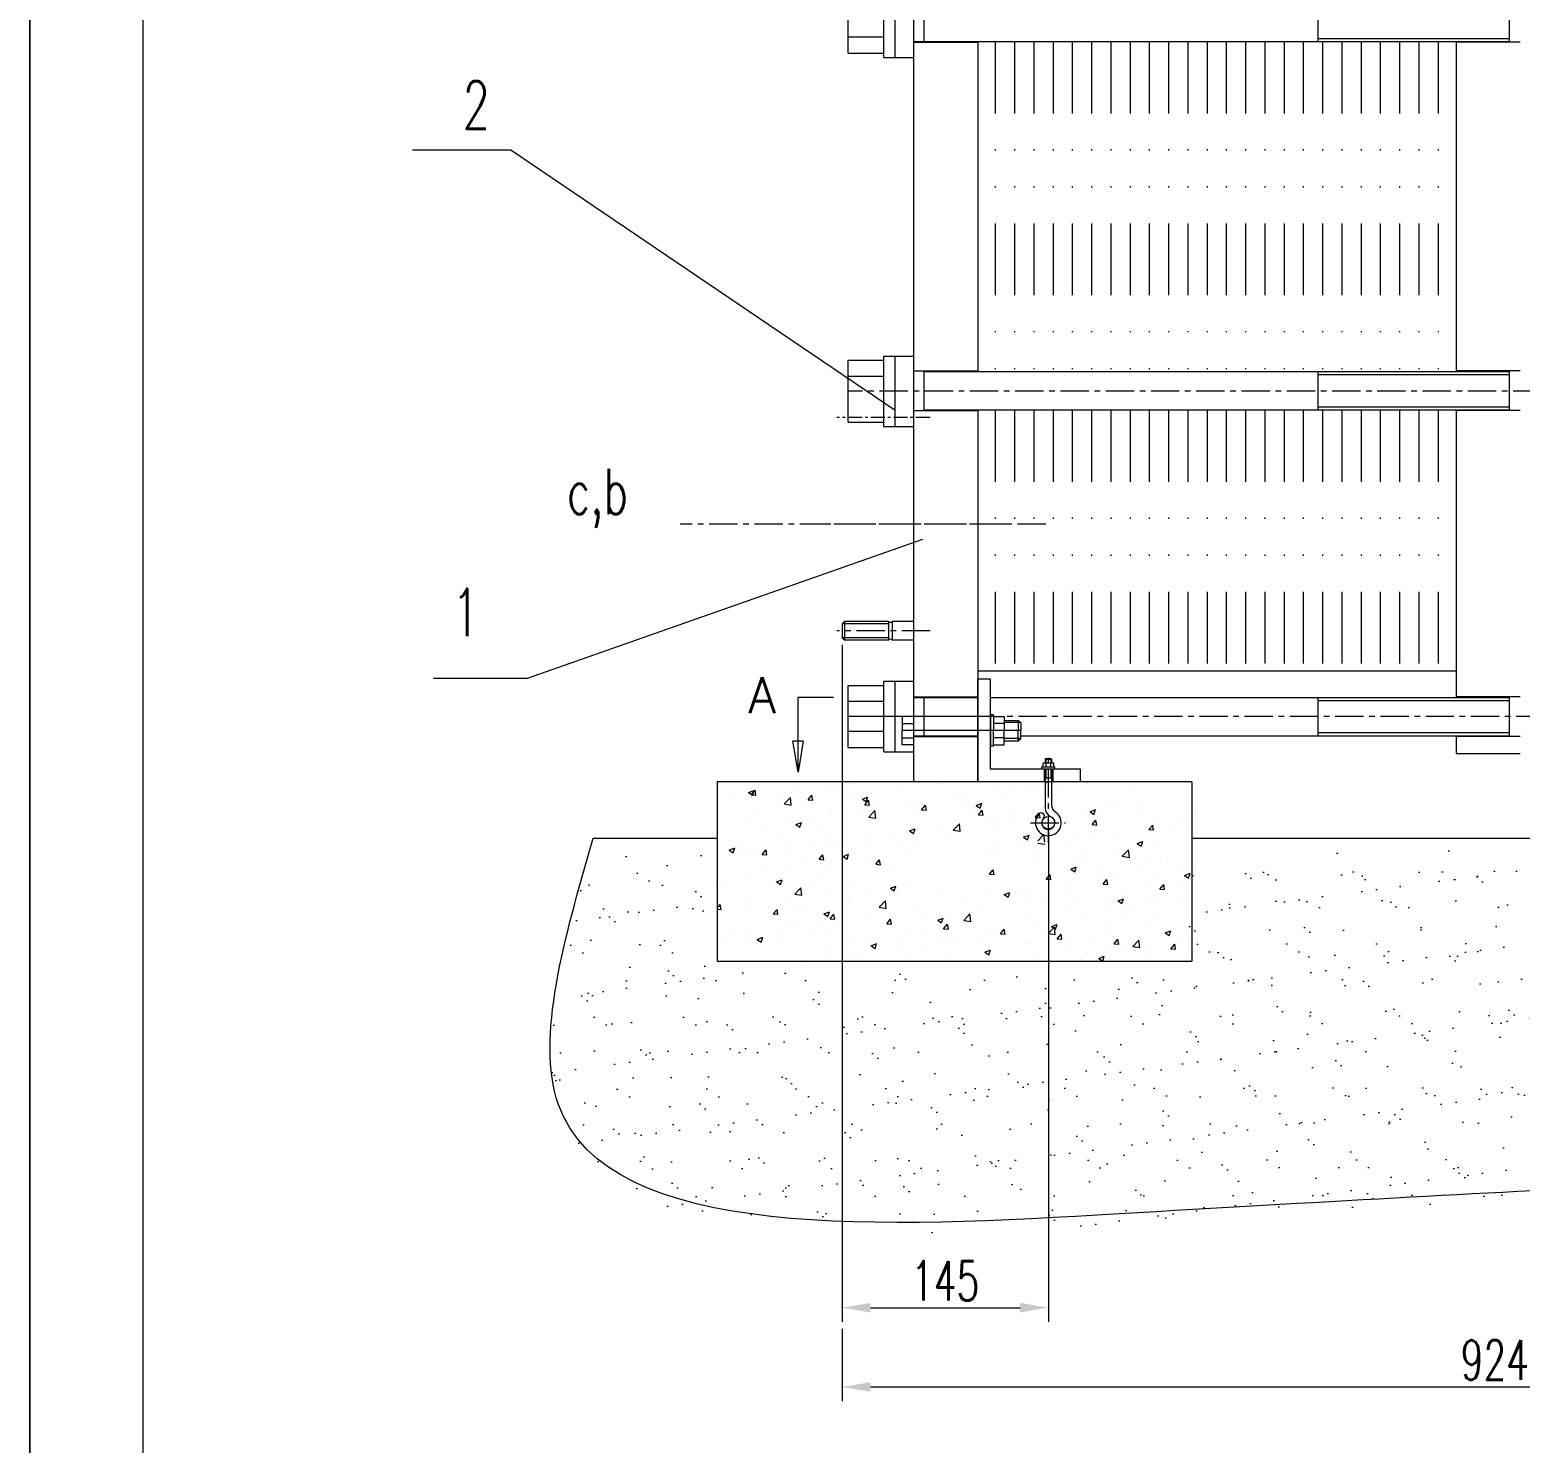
# Model space of a CAD drawing. Header units: millimetres. Extents: x -394 to 6212, y -2458 to 809.
# Drawn here: x 2647.7 to 2779.5, y -1776.7 to -1651.7 of the extents above; entities that cross this region are included whole.
import ezdxf

# ---------------------------------------------------------------- set-up
doc = ezdxf.new("R2010")
doc.units = ezdxf.units.MM
doc.header["$PDSIZE"] = -5
doc.linetypes.add('CENTERX2', pattern=[4, 2.5, -0.5, 0.5, -0.5])
doc.linetypes.add('DIVIDE', pattern=[31.75, 12.7, -6.35, 0, -6.35, 0, -6.35])
doc.layers.get('0').update_dxf_attribs({"lineweight": 18})
doc.layers.get('DEFPOINTS').update_dxf_attribs({"lineweight": 18})
for name, color, linetype, lineweight, true_color in [('1', 1, 'Continuous', 18, 0xff0000), ('2', 2, 'Continuous', 18, 0xffff00), ('3', 3, 'CENTERX2', 18, 0x00ff00), ('3尺寸线', 2, 'Continuous', 18, 0xffff00), ('4', 4, 'DIVIDE', 18, 0x00ffff)]:
    doc.layers.add(name, color=color, linetype=linetype, lineweight=lineweight, true_color=true_color)
doc.styles.add('HZ', font='txt.shx', dxfattribs={"width": 0.67, "bigfont": 'hztxt.shx'})
doc.styles.get("Standard").update_dxf_attribs({"font": 'txt.shx', "bigfont": 'gbcbig.shx'})
doc.styles.add('STYLE1', font='txt.shx', dxfattribs={"width": 0.67, "bigfont": 'hztxt.shx'})
doc.dimstyles.new('STANDARD$0', dxfattribs={"dimtxt": 3.5, "dimasz": 2.5, "dimexe": 1.25, "dimexo": 0.625, "dimtad": 1, "dimdec": 4, "dimdsep": 46, "dimtxsty": 'HZ', "dimcen": 2.5, "dimdle": 5, "dimadec": 0, "dimazin": 0, "dimtfac": 1, "dimtmove": 0, "dimatfit": 3, "dimfxl": 1, "dimtolj": 1, "dimlwd": -1, "dimlwe": -1, "dimarcsym": 0})

# ---------------------------------------------------------------- blocks, each defined once
blk = doc.blocks.new('_CLOSED')
at = {"color": 0, "linetype": 'ByBlock', "lineweight": -2}
for p, q in [((-1, 0.166667), (0, 0)), ((-1, 0.166667), (-1, -0.166667)), ((0, 0), (-1, -0.166667)), ((0, 0), (-1, 0))]:
    blk.add_line(p, q, dxfattribs=at)
blk = doc.blocks.new('*D393')
at = {"color": 0}
for p, q in [((2719.53, -1706.1), (2719.53, -1765.95)), ((2737.76, -1722.46), (2737.76, -1765.95)), ((2722.03, -1764.7), (2735.26, -1764.7))]:
    blk.add_line(p, q, dxfattribs=at)
for points in [[(2722.03, -1764.28), (2722.03, -1765.12), (2719.53, -1764.7)], [(2735.26, -1764.28), (2735.26, -1765.12), (2737.76, -1764.7)]]:
    blk.add_solid(points, dxfattribs=at)
at = {"layer": 'DEFPOINTS', "color": 0}
for p in [(2719.53, -1705.48), (2737.76, -1721.83), (2737.76, -1764.7)]:
    blk.add_point(p, dxfattribs=at)
at = {"color": 0, "insert": (2728.64, -1762.33), "char_height": 3.5, "attachment_point": 5, "style": 'HZ'}
blk.add_mtext('\\A1;145', dxfattribs=at)
blk = doc.blocks.new('*D394')
at = {"color": 0}
for p, q in [((2834.91, -1718.84), (2834.91, -1772.96)), ((2719.53, -1766.58), (2719.53, -1772.96)), ((2722.03, -1771.71), (2832.41, -1771.71))]:
    blk.add_line(p, q, dxfattribs=at)
for points in [[(2722.03, -1771.29), (2722.03, -1772.13), (2719.53, -1771.71)], [(2832.41, -1771.29), (2832.41, -1772.13), (2834.91, -1771.71)]]:
    blk.add_solid(points, dxfattribs=at)
at = {"layer": 'DEFPOINTS', "color": 0}
for p in [(2834.91, -1718.22), (2719.53, -1765.95), (2834.91, -1771.71)]:
    blk.add_point(p, dxfattribs=at)
at = {"color": 0, "insert": (2777.22, -1769.33), "char_height": 3.5, "attachment_point": 5, "style": 'HZ'}
blk.add_mtext('\\A1;924', dxfattribs=at)

msp = doc.modelspace()

# ---------------------------------------------------------------- hatches: boundary and pattern name
at = {"layer": '2'}
h = msp.add_hatch(dxfattribs=at)
h.set_pattern_fill('AR-SAND', color=256, scale=0.1, style=0)
h.set_pattern_definition([(37.5, (1930.8973, -2370.473), (-0.160003, 4.894132), [0, -3.8608, 0, -4.318, 0, -4.1275]), (7.5, (1930.897, -2370.473), (4.495233, 7.16825), [0, -2.0828, 0, -3.4798, 0, -1.3335]), (327.5, (1927.773, -2370.473), (7.909924, 0.014372), [0, -1.27, 0, -4.572, 0, -5.969]), (317.5, (1927.773, -2370.473), (7.635565, 2.229293), [0, -0.635, 0, -2.9972, 0, -3.429])])
edge = h.paths.add_edge_path(flags=0)
edge.add_spline(control_points=[(2697.23743, -1724.16078), (2694.68873, -1733.012), (2686.70922, -1760.72347), (2767.27587, -1755.9887), (2804.27855, -1753.90465), (2844.4849, -1753.54634), (2849.27853, -1751.73237)], knot_values=[0, 0, 0, 0, 24.206218146, 75.785082964, 166.21556934, 183.086751471, 183.086751471, 183.086751471, 183.086751471], weights=[1, 1, 1, 1, 1, 1, 1], degree=3, periodic=0)
edge.add_line((2849.27853, -1751.73237), (2840.59932, -1735.03503))
edge.add_line((2840.59932, -1735.03503), (2806.2441, -1735.03503))
edge.add_line((2806.2441, -1735.03503), (2806.2441, -1724.16078))
edge.add_line((2806.2441, -1724.16078), (2750.14883, -1724.16078))
edge.add_line((2750.14883, -1724.16078), (2750.14883, -1735.03503))
edge.add_line((2750.14883, -1735.03503), (2708.19563, -1735.03503))
edge.add_line((2708.19563, -1735.03503), (2708.19563, -1724.16078))
edge.add_line((2708.19563, -1724.16078), (2697.23743, -1724.16078))

# ---------------------------------------------------------------- linework, layer by layer
at = {"lineweight": 0}
for p, q in [((2723.63438, -1704.23232), (2719.53056, -1704.23232)), ((2723.63438, -1705.4772), (2719.53056, -1705.4772))]:
    msp.add_line(p, q, dxfattribs=at)
at = {"layer": '1'}
for p, q in [((2657.74256, -1526.0524), (2657.74256, -1926.0524)), ((2720.07821, -1653.79951), (2720.07821, -1648.31755)), ((2723.21593, -1654.17758), (2723.21593, -1647.93948)), ((2724.21049, -1654.17758), (2724.21049, -1647.93948)), ((2726.79726, -1652.80709), (2726.79726, -1649.30997)), ((2761.61849, -1652.75983), (2761.61849, -1649.35723)), ((2778.51559, -1652.80709), (2778.51559, -1649.30997)), ((2723.21593, -1652.38176), (2720.07821, -1652.38176)), ((2725.8521, -1652.75983), (2778.51559, -1652.75983)), ((2725.8521, -1652.80709), (2731.5221, -1652.80709)), ((2779.46076, -1652.80709), (2773.79076, -1652.80709)), ((2720.07821, -1653.79951), (2723.21593, -1653.79951)), ((2723.21593, -1686.80293), (2723.21593, -1680.56484)), ((2724.21049, -1686.80293), (2724.21049, -1680.56484)), ((2720.07821, -1680.9429), (2723.21593, -1680.9429)), ((2720.07821, -1680.9429), (2723.21593, -1680.9429)), ((2720.07821, -1686.42487), (2720.07821, -1680.9429)), ((2725.8521, -1681.87458), (2731.5221, -1681.87458)), ((2726.79726, -1685.37169), (2726.79726, -1681.87458)), ((2726.79726, -1681.92183), (2778.51559, -1681.92183)), ((2761.61849, -1685.32443), (2761.61849, -1681.92183)), ((2779.46076, -1681.87458), (2773.79076, -1681.87458)), ((2778.51559, -1685.37169), (2778.51559, -1681.87458)), ((2723.21593, -1682.36065), (2720.07821, -1682.36065)), ((2725.8521, -1685.37169), (2731.5221, -1685.37169)), ((2726.79726, -1685.32443), (2778.51559, -1685.32443)), ((2779.46076, -1685.37169), (2773.79076, -1685.37169)), ((2720.07821, -1686.42487), (2723.21593, -1686.42487)), ((2720.07821, -1715.18259), (2720.07821, -1709.70063)), ((2720.07821, -1709.70063), (2723.21593, -1709.70063)), ((2720.07821, -1709.70063), (2723.21593, -1709.70063)), ((2723.21593, -1715.56066), (2723.21593, -1709.32256)), ((2724.21049, -1715.56066), (2724.21049, -1709.32256)), ((2725.8521, -1710.69305), (2731.5221, -1710.69305)), ((2725.8521, -1710.74031), (2731.5221, -1710.74031)), ((2726.79726, -1714.19017), (2726.79726, -1710.69305)), ((2732.6561, -1710.74031), (2778.51559, -1710.74031)), ((2761.61849, -1714.14291), (2761.61849, -1710.74031)), ((2779.46076, -1710.69305), (2773.79076, -1710.69305)), ((2778.51559, -1714.19017), (2778.51559, -1710.69305)), ((2723.21593, -1711.11837), (2720.07821, -1711.11837)), ((2723.21593, -1713.76484), (2720.07821, -1713.76484)), ((2725.8521, -1714.14291), (2731.5221, -1714.14291)), ((2725.8521, -1714.19017), (2731.5221, -1714.19017)), ((2735.31499, -1714.14291), (2778.51559, -1714.14291)), ((2779.46076, -1714.19017), (2773.79076, -1714.19017)), ((2720.07821, -1715.18259), (2723.21593, -1715.18259)), ((2737.4819, -1716.19126), (2737.5281, -1716.14506)), ((2737.4819, -1716.19126), (2737.4819, -1716.55074)), ((2737.4819, -1716.19126), (2738.0363, -1716.19126)), ((2737.5281, -1716.14506), (2737.9901, -1716.14506)), ((2738.0363, -1716.19126), (2737.9901, -1716.14506)), ((2738.0363, -1716.19126), (2738.0363, -1716.55074)), ((2737.17443, -1716.88694), (2738.34376, -1716.88694)), ((2737.17443, -1717.08505), (2737.17443, -1716.88694)), ((2737.4819, -1717.08505), (2737.4819, -1720.54285)), ((2738.0363, -1717.08505), (2738.0363, -1720.21373)), ((2738.34376, -1717.08505), (2738.34376, -1716.88694))]:
    msp.add_line(p, q, dxfattribs=at)
at = {"layer": '1', "ltscale": 0.25}
for p, q in [((2725.8521, -1601.53045), (2725.8521, -1701.54925)), ((2731.5221, -1652.75983), (2731.5221, -1663.55995)), ((2773.79076, -1652.75983), (2773.79076, -1663.55995)), ((2723.21593, -1654.17758), (2725.8521, -1654.17758)), ((2731.5221, -1657.47966), (2731.5221, -1681.92183)), ((2773.79076, -1657.47966), (2773.79076, -1681.92183)), ((2723.21593, -1680.56484), (2725.8521, -1680.56484)), ((2723.21593, -1680.56484), (2725.8521, -1680.56484)), ((2725.8521, -1680.50408), (2725.8521, -1686.74218)), ((2731.5221, -1685.32443), (2731.5221, -1708.43994)), ((2773.79076, -1685.32443), (2773.79076, -1708.43994)), ((2723.21593, -1686.80293), (2725.8521, -1686.80293)), ((2725.8521, -1701.54925), (2725.8521, -1718.21905)), ((2773.79076, -1701.54925), (2773.79076, -1703.24995)), ((2731.5221, -1706.65255), (2731.5221, -1718.21905)), ((2773.79076, -1706.65255), (2773.79076, -1710.74031)), ((2723.21593, -1709.32256), (2725.8521, -1709.32256)), ((2773.79076, -1708.43994), (2731.5221, -1708.43994)), ((2732.92412, -1712.29787), (2732.6561, -1712.29787)), ((2732.6561, -1712.29787), (2732.6561, -1715.06823)), ((2732.92412, -1712.29787), (2732.92412, -1713.68305)), ((2725.8521, -1712.43508), (2724.83076, -1712.43508)), ((2724.83076, -1712.43508), (2724.83076, -1713.68305)), ((2724.83076, -1713.05906), (2725.8521, -1713.05906)), ((2725.8521, -1712.43508), (2725.8521, -1714.93102)), ((2732.92412, -1712.43508), (2733.86857, -1712.43508)), ((2733.86857, -1713.05906), (2732.92412, -1713.05906)), ((2733.86857, -1712.43508), (2733.86857, -1713.68305)), ((2733.86857, -1712.77698), (2735.10548, -1712.77698)), ((2735.10548, -1712.77698), (2735.31499, -1712.97762)), ((2735.10548, -1712.77698), (2735.10548, -1713.68305)), ((2735.31499, -1712.97762), (2735.31499, -1713.68305)), ((2724.83076, -1714.93102), (2724.83076, -1713.68305)), ((2724.83076, -1714.30703), (2725.8521, -1714.30703)), ((2725.8521, -1714.93102), (2724.83076, -1714.93102)), ((2732.92412, -1715.06823), (2732.92412, -1713.68305)), ((2733.86857, -1714.30703), (2732.92412, -1714.30703)), ((2732.92412, -1714.93102), (2733.86857, -1714.93102)), ((2733.86857, -1714.93102), (2733.86857, -1713.68305)), ((2733.86857, -1714.93102), (2733.86857, -1713.68305)), ((2733.86857, -1714.58911), (2735.10548, -1714.58911)), ((2735.10548, -1714.58911), (2735.10548, -1713.68305)), ((2735.10548, -1714.58911), (2735.31499, -1714.38848)), ((2735.31499, -1714.38848), (2735.31499, -1713.68305)), ((2773.79076, -1714.14291), (2773.79076, -1715.69905)), ((2723.21593, -1715.56066), (2725.8521, -1715.56066)), ((2732.92412, -1715.06823), (2732.6561, -1715.06823)), ((2773.79076, -1715.69905), (2779.46076, -1715.69905)), ((2731.5221, -1718.21905), (2725.8521, -1718.21905))]:
    msp.add_line(p, q, dxfattribs=at)
at = {"layer": '1', "lineweight": 0}
for p, q in [((2719.73804, -1704.02484), (2719.53056, -1704.23232)), ((2719.53056, -1704.23232), (2719.53056, -1705.4772)), ((2719.73804, -1704.02484), (2719.73804, -1705.68468)), ((2723.63767, -1704.02484), (2719.73804, -1704.02484)), ((2723.63438, -1704.02484), (2723.63438, -1705.68468)), ((2725.8521, -1704.02484), (2723.9451, -1704.02484)), ((2723.9456, -1704.02484), (2723.9456, -1705.68468)), ((2719.73804, -1705.68468), (2719.53056, -1705.4772)), ((2723.63767, -1705.68468), (2719.73804, -1705.68468)), ((2723.63767, -1704.55477), (2723.63438, -1704.55477)), ((2723.63767, -1705.68468), (2723.63438, -1705.68468)), ((2723.63767, -1705.68468), (2723.63438, -1705.68468)), ((2725.8521, -1705.68468), (2723.9451, -1705.68468)), ((2708.48943, -1718.21905), (2708.48943, -1734.05867)), ((2750.44263, -1718.21905), (2708.48943, -1718.21905)), ((2737.4819, -1717.84354), (2738.0363, -1717.84354)), ((2750.44263, -1718.21905), (2750.44263, -1734.05867)), ((2697.53123, -1723.18442), (2708.48943, -1723.18442)), ((2750.44263, -1723.18442), (2806.5379, -1723.18442)), ((2708.48943, -1734.05867), (2750.44263, -1734.05867))]:
    msp.add_line(p, q, dxfattribs=at)
at = {"layer": '1', "ltscale": 200}
for p, q in [((2731.5221, -1718.21905), (2731.5221, -1709.14705)), ((2732.6561, -1709.14705), (2731.5221, -1709.14705)), ((2732.6561, -1717.08505), (2732.6561, -1709.14705)), ((2740.5941, -1717.08505), (2732.6561, -1717.08505)), ((2740.5941, -1718.21905), (2740.5941, -1717.08505)), ((2740.5941, -1718.21905), (2731.5221, -1718.21905))]:
    msp.add_line(p, q, dxfattribs=at)
at = {"layer": '1', "ltscale": 0.1}
for p, q in [((2737.29012, -1716.88396), (2737.29012, -1716.55074)), ((2738.25393, -1716.55074), (2737.29012, -1716.55074)), ((2737.39602, -1717.08505), (2737.39602, -1718.21905)), ((2737.5788, -1716.88396), (2737.5788, -1716.55074)), ((2737.96526, -1716.88396), (2737.96526, -1716.55074)), ((2738.16068, -1717.08505), (2738.16068, -1718.21905)), ((2738.25393, -1716.88694), (2738.25393, -1716.55074))]:
    msp.add_line(p, q, dxfattribs=at)
at = {"layer": '1', "lineweight": 0}
for centre, start, end in [((2723.79139, -1703.91044), 216.6590614, 323.3409386), ((2723.79139, -1705.79909), 36.6590614, 143.3409386)]:
    msp.add_arc(centre, 0.19162, start, end, dxfattribs=at)
at = {"layer": '1'}
for centre, radius, start, end in [((2738.8448, -1720.21373), 0.8085, 180, 236.1390686), ((2737.7591, -1721.83181), 1.14007, 136.2364017, 56.1390686), ((2737.13594, -1721.23498), 0.2772, 316.2364017, 136.2364017), ((2737.7591, -1721.83181), 0.58567, 136.2364017, 67.5989023), ((2738.2904, -1720.54285), 0.8085, 180, 247.5989023)]:
    msp.add_arc(centre, radius, start, end, dxfattribs=at)
at = {"layer": '2'}
for p, q in [((2647.74256, -1516.0524), (2647.74256, -1936.0524)), ((2761.61849, -1652.47628), (2778.51559, -1652.47628)), ((2761.61849, -1682.20538), (2778.51559, -1682.20538)), ((2761.61849, -1685.04088), (2778.51559, -1685.04088)), ((2715.63927, -1710.71037), (2718.76318, -1710.71037)), ((2715.63927, -1714.62527), (2715.63927, -1710.71037)), ((2761.61849, -1711.02386), (2778.51559, -1711.02386)), ((2761.61849, -1713.85936), (2778.51559, -1713.85936)), ((2737.5281, -1716.14506), (2737.5281, -1716.55074)), ((2737.9901, -1716.14506), (2737.9901, -1716.55074)), ((2737.5281, -1717.08505), (2737.5281, -1717.84354)), ((2737.9901, -1717.08505), (2737.9901, -1717.84354)), ((2718.61118, -1718.62874), (2718.61118, -1718.62874)), ((2718.68639, -1718.61659), (2718.68639, -1718.61659)), ((2720.36356, -1718.39803), (2720.36356, -1718.39803)), ((2728.43002, -1718.32616), (2728.43002, -1718.32616)), ((2736.17078, -1718.83542), (2736.17078, -1718.83542)), ((2736.59655, -1718.4633), (2736.59655, -1718.4633)), ((2737.54524, -1718.21905), (2737.61411, -1718.2655)), ((2737.61319, -1718.26782), (2737.62955, -1718.21905)), ((2738.27193, -1718.46166), (2738.27193, -1718.46166)), ((2738.8219, -1718.48639), (2738.8219, -1718.48639)), ((2741.1793, -1718.26947), (2741.1793, -1718.26947)), ((2744.91606, -1718.42735), (2744.91606, -1718.42735)), ((2709.78682, -1719.79049), (2709.78682, -1719.79049)), ((2711.26455, -1719.16713), (2711.75467, -1718.97899)), ((2711.26455, -1719.16713), (2711.61274, -1719.40199)), ((2711.5006, -1719.35589), (2711.83806, -1718.95372)), ((2711.5006, -1719.35589), (2711.919, -1719.39249)), ((2711.5392, -1719.55978), (2711.5392, -1719.55978)), ((2711.55659, -1719.55759), (2711.55659, -1719.55759)), ((2711.61182, -1719.40429), (2711.75375, -1718.98128)), ((2711.91808, -1719.39479), (2711.83715, -1718.95602)), ((2712.1534, -1719.78217), (2712.1534, -1719.78217)), ((2714.19032, -1719.21075), (2714.19032, -1719.21075)), ((2714.41402, -1720.16154), (2714.95924, -1719.5933)), ((2714.41402, -1720.16153), (2715.03657, -1720.25809)), ((2715.03562, -1720.25983), (2714.95828, -1719.59504)), ((2715.15065, -1719.06472), (2715.15065, -1719.06472)), ((2715.89016, -1719.94005), (2715.89016, -1719.94005)), ((2716.52142, -1719.79515), (2716.85888, -1719.39298)), ((2716.52142, -1719.79515), (2716.93982, -1719.83176)), ((2716.9389, -1719.83406), (2716.85797, -1719.39528)), ((2719.62692, -1720.09794), (2719.62692, -1720.09794)), ((2720.26542, -1719.72763), (2720.26542, -1719.72763)), ((2721.32445, -1719.72775), (2721.81458, -1719.53961)), ((2721.32445, -1719.72775), (2721.67265, -1719.96261)), ((2721.54224, -1720.23442), (2721.8797, -1719.83225)), ((2721.54224, -1720.23442), (2721.96064, -1720.27102)), ((2721.67172, -1719.96491), (2721.81366, -1719.5419)), ((2721.95973, -1720.27333), (2721.87879, -1719.83455)), ((2724.34772, -1719.02689), (2724.34772, -1719.02689)), ((2725.59404, -1720.22787), (2725.59404, -1720.22787)), ((2725.83104, -1719.92914), (2725.83104, -1719.92914)), ((2727.34642, -1719.99717), (2727.34642, -1719.99717)), ((2729.36678, -1719.48101), (2729.36678, -1719.48101)), ((2729.99755, -1719.64814), (2729.99755, -1719.64814)), ((2730.10733, -1719.86313), (2730.10733, -1719.86313)), ((2731.38436, -1720.28836), (2731.87449, -1720.10022)), ((2731.73163, -1720.52553), (2731.87356, -1720.10253)), ((2733.00249, -1718.95617), (2733.00249, -1718.95617)), ((2734.18963, -1719.16239), (2734.18963, -1719.16239)), ((2734.4184, -1719.06612), (2734.4184, -1719.06612)), ((2743.68288, -1719.82059), (2743.68288, -1719.82059)), ((2745.02761, -1720.21061), (2745.02761, -1720.21061)), ((2745.80477, -1720.08552), (2745.80477, -1720.08552)), ((2712.10081, -1721.1291), (2712.10081, -1721.1291)), ((2715.06553, -1721.39498), (2715.06553, -1721.39498)), ((2716.18311, -1720.42836), (2716.18311, -1720.42836)), ((2716.76969, -1721.38962), (2716.76969, -1721.38962)), ((2718.52207, -1721.15891), (2718.52207, -1721.15891)), ((2718.60127, -1720.94685), (2718.60127, -1720.94685)), ((2721.17319, -1720.80989), (2721.17319, -1720.80989)), ((2721.8847, -1721.32017), (2722.42992, -1720.75193)), ((2721.8847, -1721.32017), (2722.50726, -1721.41672)), ((2721.94272, -1721.2646), (2721.94272, -1721.2646)), ((2722.23698, -1720.42201), (2722.23698, -1720.42201)), ((2722.5063, -1721.41847), (2722.42896, -1720.75368)), ((2723.36367, -1720.25582), (2723.36367, -1720.25582)), ((2726.02502, -1720.56386), (2726.02502, -1720.56386)), ((2726.56306, -1720.67368), (2726.90052, -1720.27151)), ((2726.56306, -1720.67368), (2726.98146, -1720.71029)), ((2726.98055, -1720.7126), (2726.89961, -1720.27382)), ((2727.10043, -1720.41371), (2727.10043, -1720.41371)), ((2730.83719, -1720.57159), (2730.83719, -1720.57159)), ((2731.38436, -1720.28836), (2731.73255, -1720.52322)), ((2731.58388, -1721.11295), (2731.92134, -1720.71078)), ((2731.58388, -1721.11295), (2732.00228, -1721.14955)), ((2732.00137, -1721.15187), (2731.92043, -1720.71309)), ((2732.91737, -1721.28643), (2732.91737, -1721.28643)), ((2734.57394, -1720.72947), (2734.57394, -1720.72947)), ((2736.51143, -1720.79356), (2736.51143, -1720.79356)), ((2736.6047, -1721.35411), (2736.94217, -1720.95194)), ((2736.6047, -1721.35411), (2737.0231, -1721.39071)), ((2736.863, -1721.41398), (2736.863, -1721.41398)), ((2737.02219, -1721.39303), (2736.94125, -1720.95426)), ((2736.98042, -1721.04917), (2736.98042, -1721.04917)), ((2738.3107, -1720.88736), (2738.3107, -1720.88736)), ((2740.04718, -1720.34543), (2740.04718, -1720.34543)), ((2740.9453, -1720.91135), (2740.9453, -1720.91135)), ((2741.40127, -1720.66526), (2741.40127, -1720.66526)), ((2741.44426, -1720.84898), (2741.93439, -1720.66083)), ((2741.44426, -1720.84898), (2741.79246, -1721.08384)), ((2741.79153, -1721.08615), (2741.93347, -1720.66315)), ((2742.04746, -1721.04524), (2742.04746, -1721.04524)), ((2743.15365, -1720.43455), (2743.15365, -1720.43455)), ((2745.78422, -1721.20313), (2745.78422, -1721.20313)), ((2749.52097, -1721.36101), (2749.52097, -1721.36101)), ((2750.72757, -1721.20984), (2750.72757, -1721.20984)), ((2709.69771, -1722.32066), (2709.69771, -1722.32066)), ((2711.47147, -1721.88785), (2711.47147, -1721.88785)), ((2712.34884, -1721.97164), (2712.34884, -1721.97164)), ((2713.77812, -1722.66607), (2713.77812, -1722.66607)), ((2715.44289, -1721.98547), (2715.93302, -1721.79732)), ((2715.4429, -1721.98547), (2715.79109, -1722.22033)), ((2715.79017, -1722.22262), (2715.9321, -1721.79962)), ((2717.86042, -1721.96533), (2717.86042, -1721.96533)), ((2722.15186, -1722.75227), (2722.15186, -1722.75227)), ((2725.5028, -1722.54608), (2725.99293, -1722.35794)), ((2725.5028, -1722.54608), (2725.851, -1722.78094)), ((2725.50494, -1722.75805), (2725.50494, -1722.75805)), ((2725.74592, -1722.25939), (2725.74592, -1722.25939)), ((2725.85007, -1722.78324), (2725.992, -1722.36024)), ((2728.15606, -1722.40902), (2728.15606, -1722.40902)), ((2729.28167, -1721.81126), (2729.28167, -1721.81126)), ((2729.35539, -1722.4788), (2729.90061, -1721.91057)), ((2729.35539, -1722.4788), (2729.97795, -1722.57535)), ((2729.97699, -1722.57711), (2729.89965, -1721.91232)), ((2732.57691, -1721.827), (2732.57691, -1721.827)), ((2732.7807, -1722.31282), (2732.7807, -1722.31282)), ((2734.32929, -1721.5963), (2734.32929, -1721.5963)), ((2736.82608, -1723.43933), (2737.3713, -1722.87109)), ((2737.44767, -1723.53764), (2737.37034, -1722.87285)), ((2739.96206, -1722.67568), (2739.96206, -1722.67568)), ((2741.62552, -1721.99148), (2741.96299, -1721.58931)), ((2741.62552, -1721.99148), (2742.04393, -1722.02808)), ((2742.04301, -1722.03041), (2741.96207, -1721.59163)), ((2743.59777, -1722.15085), (2743.59777, -1722.15085)), ((2743.96328, -1722.84641), (2743.96328, -1722.84641)), ((2746.64634, -1722.43074), (2746.98381, -1722.02857)), ((2746.64634, -1722.43074), (2747.06475, -1722.46735)), ((2747.06383, -1722.46968), (2746.98289, -1722.0309)), ((2747.19182, -1721.65797), (2747.19182, -1721.65797)), ((2748.38414, -1722.26439), (2748.38414, -1722.26439)), ((2750.13651, -1722.03368), (2750.13651, -1722.03368)), ((2708.52944, -1724.14153), (2708.52944, -1724.14153)), ((2709.56134, -1724.24318), (2710.05147, -1724.05504)), ((2709.69581, -1723.3668), (2709.69581, -1723.3668)), ((2709.90861, -1724.48034), (2710.05054, -1724.05733)), ((2710.79026, -1723.35914), (2710.79026, -1723.35914)), ((2714.52702, -1723.51702), (2714.52702, -1723.51702)), ((2714.9282, -1724.1505), (2714.9282, -1724.1505)), ((2714.98041, -1723.72523), (2714.98041, -1723.72523)), ((2716.68058, -1723.9198), (2716.68058, -1723.9198)), ((2718.26377, -1723.67491), (2718.26377, -1723.67491)), ((2718.51615, -1723.2771), (2718.51615, -1723.2771)), ((2719.33171, -1723.57077), (2719.33171, -1723.57077)), ((2722.00053, -1723.83279), (2722.00053, -1723.83279)), ((2723.75256, -1722.98875), (2723.75256, -1722.98875)), ((2724.61609, -1723.71429), (2724.61609, -1723.71429)), ((2725.73729, -1723.99067), (2725.73729, -1723.99067)), ((2728.69839, -1723.01355), (2728.69839, -1723.01355)), ((2732.83225, -1723.61669), (2732.83225, -1723.61669)), ((2735.13893, -1724.00815), (2735.13893, -1724.00815)), ((2735.56271, -1723.10669), (2736.05284, -1722.91855)), ((2735.56271, -1723.10669), (2735.9109, -1723.34156)), ((2735.90998, -1723.34387), (2736.05191, -1722.92086)), ((2736.42631, -1723.12381), (2736.42631, -1723.12381)), ((2736.82608, -1723.63743), (2737.44864, -1723.73399)), ((2739.55978, -1723.42614), (2739.55978, -1723.42614)), ((2741.31216, -1723.19543), (2741.31216, -1723.19543)), ((2745.62261, -1723.66731), (2746.11274, -1723.47917)), ((2745.62261, -1723.66731), (2745.97081, -1723.90217)), ((2745.96988, -1723.90449), (2746.11182, -1723.48148)), ((2747.1067, -1723.98823), (2747.1067, -1723.98823)), ((2748.8209, -1723.68652), (2748.8209, -1723.68652)), ((2750.64245, -1723.5401), (2750.64245, -1723.5401)), ((2709.56134, -1724.24318), (2709.90953, -1724.47804)), ((2710.50735, -1724.73252), (2710.50735, -1724.73252)), ((2711.38635, -1724.21811), (2711.38635, -1724.21811)), ((2712.26619, -1724.29941), (2712.26619, -1724.29941)), ((2712.47186, -1724.62123), (2712.80932, -1724.21906)), ((2712.47186, -1724.62123), (2712.89026, -1724.65784)), ((2712.88934, -1724.66014), (2712.8084, -1724.22136)), ((2716.00295, -1724.4573), (2716.00295, -1724.4573)), ((2716.45148, -1725.11576), (2716.45148, -1725.11576)), ((2717.49268, -1725.0605), (2717.83014, -1724.65833)), ((2717.49268, -1725.0605), (2717.91108, -1725.0971)), ((2717.91016, -1725.09941), (2717.82922, -1724.66063)), ((2719.62124, -1724.8038), (2720.11137, -1724.61566)), ((2719.62124, -1724.8038), (2719.96944, -1725.03866)), ((2719.73971, -1724.61518), (2719.73971, -1724.61518)), ((2719.96851, -1725.04096), (2720.11045, -1724.61795)), ((2720.53379, -1724.41502), (2720.53379, -1724.41502)), ((2722.06674, -1725.08252), (2722.06674, -1725.08252)), ((2722.5135, -1725.49976), (2722.85096, -1725.09759)), ((2722.5135, -1725.49976), (2722.9319, -1725.53637)), ((2722.93098, -1725.53868), (2722.85004, -1725.0999)), ((2723.47647, -1724.77306), (2723.47647, -1724.77306)), ((2725.6608, -1724.58965), (2725.6608, -1724.58965)), ((2732.4878, -1724.35718), (2732.4878, -1724.35718)), ((2733.2108, -1724.30644), (2733.2108, -1724.30644)), ((2734.68674, -1725.24672), (2734.68674, -1725.24672)), ((2736.34119, -1725.45407), (2736.34119, -1725.45407)), ((2736.94756, -1724.46433), (2736.94756, -1724.46433)), ((2738.42349, -1725.4046), (2738.42349, -1725.4046)), ((2739.87694, -1725.00594), (2739.87694, -1725.00594)), ((2740.65629, -1725.08799), (2740.65629, -1725.08799)), ((2740.68432, -1724.62221), (2740.68432, -1724.62221)), ((2743.51265, -1724.4811), (2743.51265, -1724.4811)), ((2744.29677, -1724.79607), (2744.84199, -1724.22783)), ((2744.29677, -1724.79607), (2744.91932, -1724.89262)), ((2744.42107, -1724.78009), (2744.42107, -1724.78009)), ((2744.73859, -1724.38726), (2744.73859, -1724.38726)), ((2744.91836, -1724.89438), (2744.84102, -1724.2296)), ((2746.54265, -1725.02527), (2746.54265, -1725.02527)), ((2748.15783, -1724.93798), (2748.15783, -1724.93798)), ((2748.29503, -1724.79457), (2748.29503, -1724.79457)), ((2750.4982, -1725.22349), (2750.4982, -1725.22349)), ((2750.94615, -1724.44554), (2750.94615, -1724.44554)), ((2711.30123, -1726.54836), (2711.30123, -1726.54836)), ((2712.36918, -1725.81649), (2712.36918, -1725.81649)), ((2714.83909, -1726.68068), (2714.83909, -1726.68068)), ((2714.89529, -1726.05549), (2714.89529, -1726.05549)), ((2717.49022, -1726.33165), (2717.49022, -1726.33165)), ((2718.43104, -1725.60736), (2718.43104, -1725.60736)), ((2721.91107, -1725.74964), (2721.91107, -1725.74964)), ((2723.66345, -1725.51893), (2723.66345, -1725.51893)), ((2732.49168, -1726.48946), (2732.49168, -1726.48946)), ((2732.55514, -1726.37829), (2732.8926, -1725.97612)), ((2732.55514, -1726.37829), (2732.97354, -1726.4149)), ((2732.74714, -1725.94694), (2732.74714, -1725.94694)), ((2732.97262, -1726.41722), (2732.89168, -1725.97844)), ((2733.29744, -1726.76904), (2733.29744, -1726.76904)), ((2736.57399, -1725.78873), (2736.57399, -1725.78873)), ((2737.57596, -1726.81756), (2737.91343, -1726.41539)), ((2737.57596, -1726.81756), (2737.99436, -1726.85416)), ((2737.71829, -1726.18702), (2737.71829, -1726.18702)), ((2737.99344, -1726.85648), (2737.91251, -1726.41771)), ((2739.47067, -1725.95632), (2739.47067, -1725.95632)), ((2739.74106, -1725.92503), (2740.23119, -1725.73688)), ((2739.74106, -1725.92503), (2740.08925, -1726.15989)), ((2740.08832, -1726.1622), (2740.23026, -1725.7392)), ((2742.1218, -1725.60729), (2742.1218, -1725.60729)), ((2742.16025, -1725.56248), (2742.16025, -1725.56248)), ((2742.3336, -1726.62496), (2742.3336, -1726.62496)), ((2743.42753, -1726.81136), (2743.42753, -1726.81136)), ((2745.89701, -1725.72037), (2745.89701, -1725.72037)), ((2746.4159, -1725.92423), (2746.4159, -1725.92423)), ((2747.02158, -1726.31849), (2747.02158, -1726.31849)), ((2749.63377, -1725.87825), (2749.63377, -1725.87825)), ((2749.80096, -1726.48564), (2750.29109, -1726.2975)), ((2749.80096, -1726.48564), (2750.14916, -1726.7205)), ((2750.14823, -1726.72282), (2750.29016, -1726.29982)), ((2750.55733, -1725.87036), (2750.55733, -1725.87036)), ((2708.49298, -1727.07866), (2708.48943, -1727.0482)), ((2708.48943, -1727.07622), (2708.49394, -1727.07692)), ((2708.66586, -1727.4934), (2708.66586, -1727.4934)), ((2709.3976, -1726.9173), (2709.3976, -1726.9173)), ((2713.08672, -1726.91138), (2713.08672, -1726.91138)), ((2713.13435, -1727.07518), (2713.13435, -1727.07518)), ((2713.73969, -1727.06152), (2714.22982, -1726.87337)), ((2713.73969, -1727.06152), (2714.08788, -1727.29638)), ((2714.08695, -1727.29867), (2714.22889, -1726.87567)), ((2715.34207, -1728.139), (2715.88729, -1727.57076)), ((2715.34207, -1728.139), (2715.96463, -1728.23555)), ((2715.96366, -1728.2373), (2715.88633, -1727.57251)), ((2716.87111, -1727.23307), (2716.87111, -1727.23307)), ((2718.34592, -1727.93762), (2718.34592, -1727.93762)), ((2720.60787, -1727.39095), (2720.60787, -1727.39095)), ((2721.98162, -1727.41278), (2721.98162, -1727.41278)), ((2723.79959, -1727.62213), (2724.28972, -1727.43399)), ((2723.79959, -1727.62213), (2724.14779, -1727.85699)), ((2724.14686, -1727.85929), (2724.28879, -1727.43629)), ((2724.32708, -1727.89093), (2724.32708, -1727.89093)), ((2724.34463, -1727.54884), (2724.34463, -1727.54884)), ((2724.47309, -1727.93079), (2724.47309, -1727.93079)), ((2725.57568, -1726.91991), (2725.57568, -1726.91991)), ((2728.08138, -1727.70672), (2728.08138, -1727.70672)), ((2731.81814, -1727.8646), (2731.81814, -1727.8646)), ((2733.8595, -1728.18274), (2734.34963, -1727.9946)), ((2734.16899, -1728.02643), (2734.16899, -1728.02643)), ((2734.20676, -1728.41991), (2734.3487, -1727.99691)), ((2735.5549, -1728.02249), (2735.5549, -1728.02249)), ((2736.25607, -1727.78433), (2736.25607, -1727.78433)), ((2738.25129, -1727.3257), (2738.25129, -1727.3257)), ((2739.79182, -1727.3362), (2739.79182, -1727.3362)), ((2742.59678, -1727.25682), (2742.93425, -1726.85465)), ((2742.59678, -1727.25682), (2743.01518, -1727.29343)), ((2743.01426, -1727.29575), (2742.93333, -1726.85697)), ((2744.70116, -1727.78615), (2744.70116, -1727.78615)), ((2746.45354, -1727.55545), (2746.45354, -1727.55545)), ((2747.6176, -1727.69609), (2747.95507, -1727.29392)), ((2747.6176, -1727.69609), (2748.03601, -1727.73269)), ((2748.03508, -1727.73502), (2747.95415, -1727.29624)), ((2749.10466, -1727.20642), (2749.10466, -1727.20642)), ((2708.48943, -1729.3673), (2708.75976, -1729.04514)), ((2708.48943, -1729.45319), (2708.84069, -1729.48392)), ((2708.83977, -1729.48622), (2708.75883, -1729.04744)), ((2711.21611, -1728.87862), (2711.21611, -1728.87862)), ((2712.99761, -1729.44156), (2712.99761, -1729.44156)), ((2714.81017, -1728.38575), (2714.81017, -1728.38575)), ((2715.64873, -1729.09253), (2715.64873, -1729.09253)), ((2716.16247, -1729.2924), (2716.16247, -1729.2924)), ((2720.06958, -1728.51052), (2720.06958, -1728.51052)), ((2720.24477, -1728.59167), (2720.24477, -1728.59167)), ((2721.82196, -1728.27981), (2721.82196, -1728.27981)), ((2722.81276, -1729.29763), (2723.35798, -1728.7294)), ((2722.81276, -1729.29763), (2723.43532, -1729.39418)), ((2723.43435, -1729.39593), (2723.35701, -1728.73114)), ((2725.49056, -1729.25016), (2725.49056, -1729.25016)), ((2726.00438, -1729.4279), (2726.00438, -1729.4279)), ((2729.02631, -1728.80203), (2729.02631, -1728.80203)), ((2730.08669, -1728.72717), (2730.08669, -1728.72717)), ((2732.66202, -1728.2772), (2732.66202, -1728.2772)), ((2733.8595, -1728.18274), (2734.2077, -1728.41761)), ((2735.87681, -1728.9479), (2735.87681, -1728.9479)), ((2737.62919, -1728.7172), (2737.62919, -1728.7172)), ((2739.29165, -1728.18037), (2739.29165, -1728.18037)), ((2740.28031, -1728.36817), (2740.28031, -1728.36817)), ((2743.02841, -1728.33826), (2743.02841, -1728.33826)), ((2743.34241, -1729.14162), (2743.34241, -1729.14162)), ((2743.91941, -1728.74336), (2744.40954, -1728.55522)), ((2743.91941, -1728.74336), (2744.2676, -1728.97822)), ((2744.26667, -1728.98054), (2744.4086, -1728.55753)), ((2745.00696, -1729.07465), (2745.00696, -1729.07465)), ((2746.76517, -1728.49614), (2746.76517, -1728.49614)), ((2746.93647, -1728.64874), (2746.93647, -1728.64874)), ((2749.08927, -1728.37392), (2749.08927, -1728.37392)), ((2750.47221, -1728.20061), (2750.47221, -1728.20061)), ((2750.50193, -1728.65402), (2750.50193, -1728.65402)), ((2711.24523, -1729.67227), (2711.24523, -1729.67227)), ((2711.77121, -1730.65215), (2711.77121, -1730.65215)), ((2712.08017, -1729.99314), (2712.08017, -1729.99314)), ((2713.44311, -1729.88658), (2713.78058, -1729.48441)), ((2713.44311, -1729.88658), (2713.86152, -1729.92318)), ((2713.86059, -1729.92549), (2713.77966, -1729.48671)), ((2714.72505, -1730.716), (2714.72505, -1730.716)), ((2717.91804, -1729.87985), (2718.40817, -1729.69171)), ((2717.91804, -1729.87985), (2718.26623, -1730.11471)), ((2718.2608, -1730.26787), (2718.2608, -1730.26787)), ((2718.2653, -1730.11701), (2718.40724, -1729.694)), ((2718.46394, -1730.32584), (2718.8014, -1729.92367)), ((2718.46394, -1730.32584), (2718.88234, -1730.36245)), ((2718.88141, -1730.36475), (2718.80048, -1729.92598)), ((2721.89651, -1729.74304), (2721.89651, -1729.74304)), ((2721.92208, -1730.12864), (2721.92208, -1730.12864)), ((2722.6316, -1730.69167), (2722.6316, -1730.69167)), ((2723.48476, -1730.76511), (2723.82222, -1730.36294)), ((2723.48476, -1730.76511), (2723.90316, -1730.80171)), ((2723.90224, -1730.80402), (2723.8213, -1730.36525)), ((2727.05245, -1730.10965), (2727.05245, -1730.10965)), ((2727.97794, -1730.44046), (2728.46807, -1730.25232)), ((2727.97794, -1730.44046), (2728.32614, -1730.67532)), ((2728.32521, -1730.67763), (2728.46714, -1730.25462)), ((2728.80483, -1729.87895), (2728.80483, -1729.87895)), ((2730.28345, -1730.45627), (2730.82866, -1729.88803)), ((2730.28345, -1730.45626), (2730.906, -1730.55282)), ((2730.90504, -1730.55457), (2730.8277, -1729.88978)), ((2731.45595, -1729.52992), (2731.45595, -1729.52992)), ((2732.5769, -1730.60746), (2732.5769, -1730.60746)), ((2736.17095, -1730.11458), (2736.17095, -1730.11458)), ((2736.84236, -1730.47612), (2736.84236, -1730.47612)), ((2739.7067, -1729.66645), (2739.7067, -1729.66645)), ((2740.92466, -1729.77539), (2740.92466, -1729.77539)), ((2742.85968, -1730.54704), (2742.85968, -1730.54704)), ((2744.61205, -1730.31633), (2744.61205, -1730.31633)), ((2747.26318, -1729.9673), (2747.26318, -1729.9673)), ((2750.38709, -1730.53087), (2750.38709, -1730.53087)), ((2709.51039, -1731.43454), (2709.51039, -1731.43454)), ((2711.13099, -1731.20888), (2711.13099, -1731.20888)), ((2712.03648, -1732.13757), (2712.52661, -1731.94942)), ((2712.38374, -1732.37472), (2712.52568, -1731.95172)), ((2713.24715, -1731.59242), (2713.24715, -1731.59242)), ((2713.75747, -1731.53011), (2713.75747, -1731.53011)), ((2713.80724, -1731.85342), (2713.80724, -1731.85342)), ((2715.50797, -1730.81003), (2715.50797, -1730.81003)), ((2716.9839, -1731.75031), (2716.9839, -1731.75031)), ((2717.83978, -1730.82937), (2717.83978, -1730.82937)), ((2718.2281, -1731.2714), (2718.2281, -1731.2714)), ((2719.24473, -1730.96792), (2719.24473, -1730.96792)), ((2719.98048, -1731.04069), (2719.98048, -1731.04069)), ((2720.72066, -1731.90819), (2720.72066, -1731.90819)), ((2721.81139, -1732.0733), (2721.81139, -1732.0733)), ((2722.98148, -1731.1258), (2722.98148, -1731.1258)), ((2724.45742, -1732.06608), (2724.45742, -1732.06608)), ((2725.40544, -1731.58042), (2725.40544, -1731.58042)), ((2726.71824, -1731.28369), (2726.71824, -1731.28369)), ((2728.50558, -1731.20437), (2728.84304, -1730.8022)), ((2728.50558, -1731.20437), (2728.92398, -1731.24098)), ((2728.67775, -1731.87759), (2728.67775, -1731.87759)), ((2728.92306, -1731.24329), (2728.84212, -1730.80451)), ((2728.94119, -1731.13229), (2728.94119, -1731.13229)), ((2730.455, -1731.44157), (2730.455, -1731.44157)), ((2732.76005, -1731.17686), (2732.76005, -1731.17686)), ((2733.5264, -1731.64364), (2733.86386, -1731.24147)), ((2733.5264, -1731.64364), (2733.9448, -1731.68024)), ((2733.94388, -1731.68256), (2733.86294, -1731.24378)), ((2734.03532, -1731.70878), (2734.03532, -1731.70878)), ((2734.19175, -1731.59946), (2734.19175, -1731.59946)), ((2735.7877, -1731.47808), (2735.7877, -1731.47808)), ((2737.75413, -1731.6149), (2738.29935, -1731.04666)), ((2737.75413, -1731.6149), (2738.37669, -1731.71145)), ((2737.92851, -1731.75734), (2737.92851, -1731.75734)), ((2738.03785, -1731.00108), (2738.52798, -1730.81293)), ((2738.03785, -1731.00108), (2738.38605, -1731.23594)), ((2738.37572, -1731.71321), (2738.29838, -1731.04842)), ((2738.38511, -1731.23825), (2738.52705, -1730.81525)), ((2738.43882, -1731.12905), (2738.43882, -1731.12905)), ((2738.54722, -1732.0829), (2738.88468, -1731.68073)), ((2738.54722, -1732.0829), (2738.96562, -1732.11951)), ((2738.9647, -1732.12183), (2738.88376, -1731.68305)), ((2739.62158, -1731.99671), (2739.62158, -1731.99671)), ((2741.66527, -1731.91522), (2741.66527, -1731.91522)), ((2743.25729, -1731.47188), (2743.25729, -1731.47188)), ((2745.40203, -1732.07311), (2745.40203, -1732.07311)), ((2746.85135, -1730.979), (2746.85135, -1730.979)), ((2748.09775, -1731.56169), (2748.58788, -1731.37355)), ((2748.09776, -1731.56169), (2748.44595, -1731.79655)), ((2748.44502, -1731.79887), (2748.58695, -1731.37587)), ((2709.40374, -1732.43315), (2709.40374, -1732.43315)), ((2709.67517, -1732.23084), (2709.67517, -1732.23084)), ((2711.15612, -1732.20244), (2711.15612, -1732.20244)), ((2712.03648, -1732.13757), (2712.38468, -1732.37243)), ((2714.63993, -1733.04626), (2714.63993, -1733.04626)), ((2718.17568, -1732.59813), (2718.17568, -1732.59813)), ((2720.51315, -1733.27906), (2720.51315, -1733.27906)), ((2722.09639, -1732.69818), (2722.58652, -1732.51004)), ((2722.09639, -1732.69818), (2722.44458, -1732.93304)), ((2722.44365, -1732.93534), (2722.58558, -1732.51234)), ((2724.59545, -1732.57833), (2724.59545, -1732.57833)), ((2725.21097, -1732.87053), (2725.21097, -1732.87053)), ((2726.96334, -1732.63983), (2726.96334, -1732.63983)), ((2728.19417, -1732.22396), (2728.19417, -1732.22396)), ((2729.61447, -1732.2908), (2729.61447, -1732.2908)), ((2731.93093, -1732.38185), (2731.93093, -1732.38185)), ((2732.15629, -1733.2588), (2732.64642, -1733.07065)), ((2732.15629, -1733.25879), (2732.50449, -1733.49366)), ((2732.49178, -1732.93771), (2732.49178, -1732.93771)), ((2732.50355, -1733.49596), (2732.64549, -1733.07296)), ((2735.66769, -1732.53973), (2735.66769, -1732.53973)), ((2736.08584, -1732.44484), (2736.08584, -1732.44484)), ((2739.40445, -1732.69761), (2739.40445, -1732.69761)), ((2741.01819, -1733.30792), (2741.01819, -1733.30792)), ((2742.77057, -1733.07721), (2742.77057, -1733.07721)), ((2743.1412, -1732.8555), (2743.1412, -1732.8555)), ((2743.56804, -1732.52217), (2743.90551, -1732.12)), ((2743.56804, -1732.52217), (2743.98644, -1732.55877)), ((2743.98552, -1732.5611), (2743.90458, -1732.12232)), ((2744.71795, -1733.2513), (2744.71795, -1733.2513)), ((2745.22482, -1732.77353), (2745.77004, -1732.2053)), ((2745.22482, -1732.77353), (2745.84738, -1732.87008)), ((2745.42169, -1732.72819), (2745.42169, -1732.72819)), ((2745.84641, -1732.87185), (2745.76907, -1732.20706)), ((2746.76623, -1733.30926), (2746.76623, -1733.30926)), ((2746.87796, -1733.01338), (2746.87796, -1733.01338)), ((2748.58886, -1732.96143), (2748.92633, -1732.55926)), ((2748.58886, -1732.96143), (2749.00727, -1732.99804)), ((2748.80026, -1732.55056), (2748.80026, -1732.55056)), ((2749.00634, -1733.00037), (2748.9254, -1732.56159)), ((2749.13878, -1732.23099), (2749.13878, -1732.23099)), ((2749.84254, -1732.14617), (2749.84254, -1732.14617)), ((2750.30197, -1732.86113), (2750.30197, -1732.86113)), ((2750.61472, -1733.17127), (2750.61472, -1733.17127)), ((2711.04588, -1733.53913), (2711.04588, -1733.53913)), ((2716.38661, -1734.03228), (2716.38661, -1734.03228)), ((2716.43084, -1733.9798), (2716.43084, -1733.9798)), ((2718.13899, -1733.80158), (2718.13899, -1733.80158)), ((2720.79011, -1733.45255), (2720.79011, -1733.45255)), ((2725.32032, -1733.91068), (2725.32032, -1733.91068)), ((2728.85607, -1733.46255), (2728.85607, -1733.46255)), ((2736.59734, -1733.88993), (2736.59734, -1733.88993)), ((2740.63565, -1733.95203), (2740.63565, -1733.95203)), ((2742.2162, -1733.81941), (2742.70633, -1733.63127)), ((2742.2162, -1733.81941), (2742.56439, -1734.05427)), ((2742.56346, -1734.05659), (2742.70539, -1733.63358)), ((2743.17217, -1733.80213), (2743.17217, -1733.80213))]:
    msp.add_line(p, q, dxfattribs=at)
at = {"layer": '2', "ltscale": 0.5}
for p, q in [((2690.24805, -1662.35202), (2681.56245, -1662.35202)), ((2724.21049, -1685.38212), (2690.24805, -1662.35202)), ((2726.63489, -1696.77318), (2691.68532, -1709.05944)), ((2691.68532, -1709.05944), (2683.41342, -1709.05944)), ((2724.83076, -1712.44161), (2720.07821, -1712.44161)), ((2732.92412, -1712.44161), (2725.8521, -1712.44161)), ((2735.31499, -1713.68305), (2724.83076, -1713.68305))]:
    msp.add_line(p, q, dxfattribs=at)
at = {"layer": '2', "ltscale": 0.25}
for p, q in [((2735.31499, -1712.97762), (2733.86857, -1712.97762)), ((2735.31499, -1714.38848), (2733.86857, -1714.38848))]:
    msp.add_line(p, q, dxfattribs=at)
at = {"layer": '2'}
msp.add_open_spline([(2861.23634, -1723.18442), (2860.26461, -1733.77827), (2858.55088, -1752.46134), (2805.56996, -1752.87211), (2767.56967, -1755.01234), (2687.00302, -1759.74711), (2694.98253, -1732.03564), (2697.53123, -1723.18442)], degree=3, knots=[0, 0, 0, 0, 1004.037317, 1770.697667523, 5047.966273089, 6917.222993412, 7794.474482048, 7794.474482048, 7794.474482048, 7794.474482048], dxfattribs=at)
at = {"layer": '3'}
for p, q in [((2805.33439, -1683.68388), (2720.07821, -1683.68388)), ((2734.28869, -1695.42565), (2705.22532, -1695.42565)), ((2737.52572, -1695.42565), (2716.25032, -1695.42565)), ((2793.60925, -1712.44161), (2733.86857, -1712.44161)), ((2737.7591, -1723.58484), (2737.7591, -1715.94427)), ((2736.19043, -1721.83181), (2739.2646, -1721.83181))]:
    msp.add_line(p, q, dxfattribs=at)
at = {"layer": '3', "lineweight": 0, "ltscale": 0.5}
msp.add_line((2727.31173, -1685.99653), (2719.05572, -1685.99653), dxfattribs=at)
at = {"layer": '3', "lineweight": 0}
msp.add_line((2727.31173, -1704.85476), (2719.05572, -1704.85476), dxfattribs=at)
at = {"layer": '3'}
msp.add_circle((2737.7591, -1721.83181), 0.5544, dxfattribs=at)
at = {"layer": '3尺寸线'}
msp.add_lwpolyline([(3241.74256, -1936.0524), (2647.74256, -1936.0524), (2647.74256, -1516.0524), (3241.74256, -1516.0524)], close=True, dxfattribs=at)
at = {"layer": '4', "ltscale": 0.5}
for p, q in [((2733.07375, -1652.75983), (2733.07375, -1681.92183)), ((2734.77475, -1652.75983), (2734.77475, -1681.92183)), ((2736.47575, -1652.75983), (2736.47575, -1681.92183)), ((2738.17675, -1652.75983), (2738.17675, -1681.92183)), ((2739.87775, -1652.75983), (2739.87775, -1681.92183)), ((2741.57875, -1652.75983), (2741.57875, -1681.92183)), ((2743.27975, -1652.75983), (2743.27975, -1681.92183)), ((2744.98075, -1652.75983), (2744.98075, -1681.92183)), ((2746.68175, -1652.75983), (2746.68175, -1681.92183)), ((2748.38275, -1652.75983), (2748.38275, -1681.92183)), ((2750.08375, -1652.75983), (2750.08375, -1681.92183)), ((2751.78475, -1652.75983), (2751.78475, -1681.92183)), ((2753.48575, -1652.75983), (2753.48575, -1681.92183)), ((2755.18675, -1652.75983), (2755.18675, -1681.92183)), ((2756.88775, -1652.75983), (2756.88775, -1681.92183)), ((2758.58875, -1652.75983), (2758.58875, -1681.92183)), ((2760.28975, -1652.75983), (2760.28975, -1681.92183)), ((2761.99075, -1652.75983), (2761.99075, -1681.92183)), ((2763.69175, -1652.75983), (2763.69175, -1681.92183)), ((2765.39275, -1652.75983), (2765.39275, -1681.92183)), ((2767.09375, -1652.75983), (2767.09375, -1681.92183)), ((2768.79475, -1652.75983), (2768.79475, -1681.92183)), ((2770.49575, -1652.75983), (2770.49575, -1681.92183)), ((2772.19675, -1652.75983), (2772.19675, -1681.92183)), ((2733.07375, -1685.32443), (2733.07375, -1708.43994)), ((2734.77475, -1685.32443), (2734.77475, -1708.43994)), ((2736.47575, -1685.32443), (2736.47575, -1708.43994)), ((2738.17675, -1685.32443), (2738.17675, -1708.43994)), ((2739.87775, -1685.32443), (2739.87775, -1708.43994)), ((2741.57875, -1685.32443), (2741.57875, -1708.43994)), ((2743.27975, -1685.32443), (2743.27975, -1708.43994)), ((2744.98075, -1685.32443), (2744.98075, -1708.43994)), ((2746.68175, -1685.32443), (2746.68175, -1708.43994)), ((2748.38275, -1685.32443), (2748.38275, -1708.43994)), ((2750.08375, -1685.32443), (2750.08375, -1708.43994)), ((2751.78475, -1685.32443), (2751.78475, -1708.43994)), ((2753.48575, -1685.32443), (2753.48575, -1708.43994)), ((2755.18675, -1685.32443), (2755.18675, -1708.43994)), ((2756.88775, -1685.32443), (2756.88775, -1708.43994)), ((2758.58875, -1685.32443), (2758.58875, -1708.43994)), ((2760.28975, -1685.32443), (2760.28975, -1708.43994)), ((2761.99075, -1685.32443), (2761.99075, -1708.43994)), ((2763.69175, -1685.32443), (2763.69175, -1708.43994)), ((2765.39275, -1685.32443), (2765.39275, -1708.43994)), ((2767.09375, -1685.32443), (2767.09375, -1708.43994)), ((2768.79475, -1685.32443), (2768.79475, -1708.43994)), ((2770.49575, -1685.32443), (2770.49575, -1708.43994)), ((2772.19675, -1685.32443), (2772.19675, -1708.43994))]:
    msp.add_line(p, q, dxfattribs=at)

# ---------------------------------------------------------------- block references
at = {"layer": '2', "xscale": 2.730000000000073, "yscale": 2.730000000000075, "zscale": 2.730000000000063, "rotation": 270}
msp.add_blockref('_CLOSED', (2715.63927, -1717.35527), dxfattribs=at)

# ---------------------------------------------------------------- texts
at = {"layer": '2', "ltscale": 0.5, "char_height": 4.2, "width": 4.02, "attachment_point": 7}
for s, insert in [('\\T1;{\\W0.67;2}', (2685.98874, -1660.46193)), ('\\T1;{\\W0.67;1}', (2685.0678, -1705.34076))]:
    msp.add_mtext(s, dxfattribs=dict(at, insert=insert))
at = {"layer": '2', "insert": (2695.22634, -1695.75531), "char_height": 4, "width": 21.2677143, "attachment_point": 7, "style": 'STYLE1'}
msp.add_mtext('\\T1;c,b', dxfattribs=at)
at = {"layer": '2', "insert": (2711.24312, -1708.94899), "char_height": 3.185, "width": 8.096361, "attachment_point": 1}
msp.add_mtext('\\T1;A', dxfattribs=at)

# ---------------------------------------------------------------- dimensions: what is measured, and where the dimension line sits
for base, p1, p2, text, picture, middle in [((2737.7591, -1764.70111), (2719.53056, -1705.4772), (2737.7591, -1721.83181), '145', '*D393', (2728.64483, -1762.32611)), ((2834.9053, -1771.70885), (2719.53056, -1765.95111), (2834.9053, -1718.21905), '924', '*D394', (2777.21793, -1769.33385))]:
    dim = msp.add_linear_dim(base=base, p1=p1, p2=p2, text=text, dimstyle='STANDARD$0')
    dim.commit()
    dim.dimension.update_dxf_attribs({"geometry": picture, "text_midpoint": middle})

doc.saveas('drawing.dxf')
